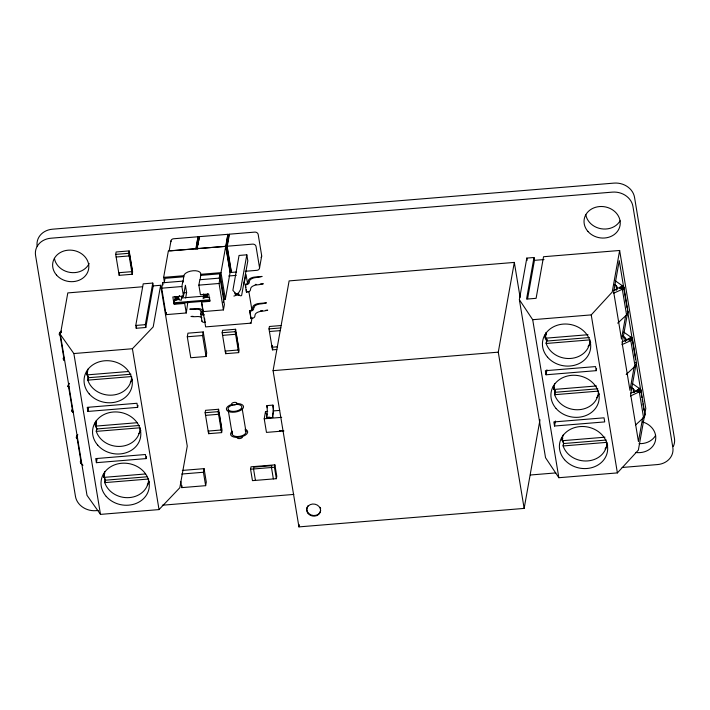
<?xml version="1.0" encoding="UTF-8"?>
<svg xmlns="http://www.w3.org/2000/svg" width="710" height="710" viewBox="0 0 710 710"><rect width="100%" height="100%" fill="white"/><g stroke="black" fill="none" stroke-linecap="round" stroke-linejoin="round"><path stroke-width="1.06" d="M174.367 300.543L177.846 299.079L181.174 300.348L182.257 295.892M233.874 296.07L235.196 295.688M128.546 371.49L86.939 374.898L87.694 370.558M137.03 422.725L95.424 426.142L96.169 421.793M104.654 473.037L103.9 477.377L145.514 473.969M545.892 334.854L546.212 332.919M87.65 370.709L86.939 374.898A22.418 19.365 10.1 0 1 87.889 369.147M96.134 421.953L95.424 426.142A22.418 19.365 10.1 0 1 96.374 420.391M104.618 473.188L103.9 477.377A22.418 19.365 10.1 0 1 104.858 471.626M546.194 332.99L545.298 338.226L588.004 334.721M554.146 387.376L553.782 389.47L596.489 385.965M562.622 438.611L562.267 440.706L604.973 437.2M223.233 299.283L225.363 299.105L230.43 270.528M153.227 285.899L152.765 283.068L143.207 283.849L135.77 325.455L136.231 328.277L145.79 327.496L153.227 285.899L160.637 285.287L187.262 446.128L179.825 487.734L159.031 509.585L100.492 514.386L87.002 495.349L60.368 334.508L67.805 292.911L142.568 286.769M87.365 372.493A22.418 19.365 10.1 0 0 88.235 377.738L87.809 380.143A22.418 19.365 10.1 0 0 112.482 395.106A22.418 19.365 10.1 0 0 131.607 376.548L87.809 380.143L88.386 377.267M115.703 254.384L116.129 251.979L129.149 250.914L132.619 271.868L132.193 274.273L119.173 275.338L115.703 254.384L128.723 253.319L129.149 250.914M137.988 405.357L137.625 407.362L87.925 411.436L88.643 407.433M119.173 275.338L119.457 273.74M95.85 423.737A22.418 19.365 10.1 0 0 96.72 428.973L96.285 431.378A22.418 19.365 10.1 0 0 120.966 446.35A22.418 19.365 10.1 0 0 140.083 427.784L96.285 431.378L96.871 428.512M146.464 456.592L146.109 458.598L96.409 462.68L97.128 458.669M104.441 476.738A22.418 19.365 10.1 0 0 105.204 480.217L104.769 482.622A22.418 19.365 10.1 0 0 129.442 497.586A22.418 19.365 10.1 0 0 148.567 479.028L104.769 482.622L105.355 479.747M136.231 328.277L136.613 326.147M145.79 327.496L145.328 324.665L152.765 283.068M160.637 285.287L153.2 326.893L132.406 348.734L73.858 353.544L60.368 334.508M187.839 302.194L186.268 312.977L166.078 314.636L161.702 288.189L162.67 282.775L182.86 281.124L183.038 282.172L183.828 275.711A8.609 4.145 -9.4 0 1 193.076 270.75A8.609 4.145 -9.4 0 1 200.797 274.317L220.987 272.658L227.883 234.309L199.208 236.661L197.06 248.686L225.736 246.334L230.067 272.533M164.516 282.66L163.637 277.37L168.368 250.914L225.736 246.334M169.166 250.967L170.959 240.947M164.232 282.651L165.004 278.32L184.005 276.758M166.078 314.636L166.468 312.471M210.009 300.756L174.172 303.694L174.58 299.593M174.545 301.59L174.926 299.487M186.268 312.977L184.689 303.418L174.056 304.297L172.841 296.957L183.473 296.088L181.893 286.529L182.86 281.124M183.473 296.088L185.408 285.269L186.623 292.6L185.656 298.014M170.968 241.64A3.026 2.618 10.1 0 1 173.524 238.773L198.019 236.758L195.862 248.784L171.376 250.799A3.026 2.618 10.1 0 0 170.613 250.949M196.146 249.228L198.019 236.758M197.345 249.13L197.708 247.053M198.081 244.977L198.454 242.9M198.827 240.823L199.199 238.746M187.298 336.78L187.937 333.176L203.229 331.925L206.699 352.879L206.06 356.482L190.768 357.742L187.298 336.78L202.59 335.528L203.229 331.925M198.862 285.136L199.829 279.731L220.02 278.071L224.395 304.519L223.428 309.924L203.237 311.583L201.658 302.025L209.903 301.351L208.687 294.02L200.442 294.694L198.862 285.136L219.053 283.485L220.02 278.071M200.193 279.696L200.797 274.317M203.77 294.126L203.131 298.546L205.323 296.824L206.521 296.727L209.849 297.996M201.072 311.761L200.752 313.563A3.639 1.748 -9.4 0 0 204.01 315.071L204.125 314.468A3.639 1.748 -9.4 0 1 202.039 312.959L202.377 311.06A6.062 2.92 -9.4 0 0 196.936 308.548L189.774 309.134A15.15 7.295 -9.4 0 0 195.516 309.258A6.062 2.92 -9.4 0 1 201.081 311.761M205.332 321.799L205.226 322.402A3.639 1.748 -9.4 0 1 201.968 320.893M182.346 470.428L204.072 468.653L206.29 482.063L205.643 485.667L181.751 487.628L182.071 485.826M219.186 278.134L219.967 273.811L200.965 275.365M231.203 270.785L230.005 270.883L226.011 246.778L227.883 234.309M236.616 271.992L231.265 272.436L226.925 246.237L229.082 234.211L254.766 232.108A3.026 2.618 10.1 0 1 258.183 234.477L261.653 255.431A3.026 2.618 10.1 0 1 261.085 257.357M231.025 269.738L227.209 246.681L229.064 236.297M223.224 302.487L223.996 298.156L219.967 273.811M230.005 270.883L230.377 268.806M205.128 412.732L205.554 410.327L218.582 409.253L222.052 430.216L221.618 432.621L208.598 433.686L205.128 412.732L218.148 411.658L218.582 409.253M231.265 272.436L231.62 270.43M222.159 332.741L222.585 330.336L235.614 329.262L239.084 350.216L238.649 352.621L225.629 353.695L222.159 332.741L235.179 331.668L235.614 329.262M208.598 433.686L208.882 432.079M205.643 485.667L203.424 472.256L204.072 468.653M225.629 353.695L225.913 352.089M246.814 254.81L247.817 260.863L241.64 295.431L240.912 295.866L239.279 295.351L238.32 293.159L236.022 293.896L232.88 290.355L239.048 255.449L246.814 254.81L240.637 289.378L238.808 292.538M245.278 284.914L245.385 284.32A3.639 1.748 -9.4 0 0 248.083 282.42L248.42 280.521A6.062 2.92 -9.4 0 1 254.934 277.024L262.105 276.43A15.15 7.295 -9.4 0 1 256.141 277.512A6.062 2.92 -9.4 0 0 249.503 281.018L249.183 282.82A3.639 1.748 -9.4 0 1 245.278 284.914L246.494 292.254A3.639 1.748 -9.4 0 0 250.399 290.15L250.728 288.358A6.062 2.92 -9.4 0 1 257.357 284.852A15.15 7.295 -9.4 0 0 263.312 283.769L260.242 284.018M246.494 292.254L246.255 289.556M265.638 310.341L267.688 310.172A15.15 7.295 -9.4 0 1 261.724 311.255A6.062 2.92 -9.4 0 0 255.094 314.761L254.775 316.562A3.639 1.748 -9.4 0 1 250.87 318.657L249.76 310.723A3.639 1.748 -9.4 0 0 252.449 308.823L252.795 306.924A6.062 2.92 -9.4 0 1 259.301 303.427L266.472 302.842A15.15 7.295 -9.4 0 1 260.508 303.924A6.062 2.92 -9.4 0 0 253.878 307.43M259.514 268.149L261.662 256.124M252.112 317.743L251.029 323.156L205.643 326.893L201.241 300.907M253.878 307.43L253.559 309.223A3.639 1.748 -9.4 0 1 249.654 311.326M276.802 349.498L272.462 349.852L268.992 328.89L269.418 326.485L281.355 325.508M272.347 345.424L272.028 347.234L277.45 346.782M250.568 469.221L250.994 466.816L274.885 464.855L276.785 476.277L276.35 478.682L252.458 480.643L250.568 469.221L274.459 467.26L274.885 464.855M272.462 349.852L272.746 348.246M283.938 430.97L266.472 432.399L264.218 418.776L265.505 411.56L267.697 411.383M539.999 419.734L524.149 508.404L298.937 526.891L273.075 370.655L289.121 280.903L514.324 262.416L520.11 297.375M267.253 413.948L266.898 415.953A3.026 0.444 85.3 0 0 266.827 417.382L266.72 417.977L272.693 417.489L272.8 416.885A3.026 0.444 85.3 0 1 272.871 415.465L273.412 412.457A4.242 0.63 85.3 0 0 273.181 406.688L272.915 405.117L266.942 405.605A3.639 0.532 85.3 0 0 267.093 407.948A4.242 0.63 85.3 0 1 267.155 412.501L266.703 415.03A3.026 0.444 85.3 0 0 266.72 417.977M298.937 526.891L299.327 524.726M524.149 508.404L498.278 352.169L514.324 262.416M533.982 257.508L526.545 299.114L536.103 298.324L543.541 256.727L619.644 250.479L645.798 408.49L638.361 450.096L617.389 472.904L558.85 477.715L545.537 457.719L519.374 299.7L526.811 258.094L533.982 257.508L534.452 260.339L527.583 298.741M545.591 336.629L545.298 338.226A22.418 19.365 10.1 0 1 546.256 332.475M596.586 368.667L596.231 370.664L546.052 374.782L546.948 369.777M554.217 387.065L553.782 389.47A22.418 19.365 10.1 0 1 554.741 383.719M554.537 426.027L553.853 421.935L604.033 417.817L604.716 421.909L554.537 426.027L555.433 421.012M562.693 438.301L562.267 440.706A22.418 19.365 10.1 0 1 563.225 434.955M563.092 441.815A22.418 19.365 10.1 0 0 563.562 443.546L563.136 445.951A22.418 19.365 10.1 0 0 587.809 460.914A22.418 19.365 10.1 0 0 606.935 442.357L563.136 445.951L563.713 443.075M619.644 250.479L612.206 292.076L591.235 314.894L532.695 319.695L519.374 299.7M625.723 315.382L621.481 339.096L613.671 291.943L619.262 260.685L627.063 307.838M634.199 366.617L629.965 390.34L622.155 343.178L627.746 311.921L635.548 359.074M642.683 417.862L638.441 441.576L630.64 394.423L636.231 363.165L641.192 393.171M546.948 339.637L546.167 343.471A22.418 19.365 10.1 0 0 570.29 358.479A22.418 19.365 10.1 0 0 589.948 340.853M555.424 390.882L554.652 394.707A22.418 19.365 10.1 0 0 579.324 409.679A22.418 19.365 10.1 0 0 598.45 391.112L554.652 394.707L555.451 390.633M546.966 339.398L546.167 343.471L589.966 339.877M617.673 323.148L626.575 314.956L627.622 313.119A6.079 2.219 -14.9 0 0 628.022 312.258A6.079 3.479 -17.6 0 0 627.693 311.166L627.152 311.184M626.167 374.489L635.077 366.307L636.125 364.461A6.079 2.219 -14.9 0 0 636.524 363.609A6.079 3.479 -17.6 0 0 636.196 362.508L635.645 362.535M635.477 425.086L643.571 417.649L644.618 415.803A6.079 2.219 -14.9 0 0 645.017 414.951A6.079 3.479 -17.6 0 0 644.698 413.85L644.698 413.85M61.282 331.046L59.968 332.804A6.079 2.121 -13.9 0 0 59.303 333.62A6.079 3.372 -18.2 0 0 59.338 334.8L60.368 334.65M69.332 383.347L68.559 384.678A6.079 2.121 -13.9 0 0 67.885 385.495A6.079 3.372 -18.2 0 0 67.92 386.666L68.959 386.515M77.834 434.689L77.053 436.02A6.079 2.121 -13.9 0 0 76.387 436.836A6.079 3.372 -18.2 0 0 76.423 438.017L77.567 438.54M76.352 437.591L77.452 437.866M627.4 314.024L627.622 313.119M635.903 365.366L636.125 364.461M644.405 416.717L644.618 415.803M625.35 341.004L625.856 338.501L622.732 335.839M633.844 392.346L634.358 389.843L631.226 387.19M179.559 295.564L177.669 298.031L176.479 298.129L174.624 296.558M203.3 294.206L205.154 295.777L206.344 295.68L207.808 293.833M243.814 284.24L246.05 274.557L247.479 283.21M61.486 332.156L59.968 332.804L60.288 331.934M68.488 384.261L68.87 383.799M76.991 435.612L77.372 435.141M616.031 290.39C618.987 288.65 616.75 285.242 614.23 284.497M623.238 288.863L613.449 293.301M631.74 340.205L621.951 344.643M630.453 395.994L640.562 391.272L639.257 392.444L636.497 390.633L630.56 393.251M626.362 314.53L627.693 313.545M634.864 365.881L636.196 364.887M643.366 417.223L644.689 416.229M613.555 290.567L622.271 285.988L623.637 286.654L615.215 280.752M625.403 341.12L630.773 337.339L632.14 337.995L623.717 332.102M633.897 392.461L639.266 388.681L640.633 389.346L632.211 383.444M59.897 332.395L61.379 331.499M623.558 288.588L622.146 289.068L619.502 287.94L622.377 286.645L623.708 287.062A6.079 2.299 -2.1 0 1 623.975 287.807A6.079 3.568 -3 0 1 623.628 289.014M622.058 341.909L630.879 337.987L632.202 338.413A6.079 2.299 -2.1 0 1 632.477 339.149A6.079 3.568 -3 0 1 632.131 340.356M640.562 391.272L639.151 391.76L636.497 390.633L639.382 389.328L640.704 389.755A6.079 2.299 -2.1 0 1 640.97 390.491A6.079 3.568 -3 0 1 640.633 391.707L640.234 391.556M632.06 339.93L630.649 340.418L627.995 339.291L632.477 339.149M175.814 297.641L178.671 296.824M204.489 295.289L207.347 294.472M175.698 300.161L178.521 299.514M204.365 297.81L207.196 297.162M198.188 237.806L199.386 237.708L199.208 236.661M228.061 235.356L229.25 235.258L229.082 234.211M226.925 246.237L252.618 244.125A3.026 2.618 10.1 0 1 256.035 246.503L259.505 267.457A3.026 2.618 10.1 0 1 256.949 270.324L245.181 271.291M226.011 246.778L227.209 246.681M116.138 257.002L129.158 255.937L129.477 254.136L132.078 269.853L131.758 271.655L118.739 272.72M163.637 277.37L183.828 275.711M228.664 275.986L236.27 275.365M161.702 288.189L181.893 286.529M534.452 260.339L544.002 259.558M183.437 292.866L186.623 292.6M174.766 298.537L179.115 298.182M181.281 298.005L207.347 295.866M239.279 295.351L237.948 294.561L235.667 295.236L234.735 292.875M174.021 302.753L209.849 299.806M193.031 316.305L190.981 316.474A15.15 7.295 -9.4 0 0 196.732 316.589A6.062 2.92 -9.4 0 1 201.88 317.787M260.517 310.767L262.567 310.598M135.77 325.455L145.328 324.665M268.992 328.89L280.929 327.913M222.594 335.36L235.614 334.286L235.933 332.484L238.542 348.202L238.214 350.003L225.194 351.077M269.427 331.517L280.272 330.62M88.235 377.738L130.942 374.232M589.3 337.561L546.602 341.066A22.418 19.365 10.1 0 1 545.839 337.587M273.075 370.655L498.278 352.169M205.563 415.35L218.582 414.276L218.902 412.474L221.511 428.192L221.183 429.994L208.163 431.068M273.155 410.939L279.704 410.398M96.72 428.973L139.426 425.467M597.784 388.796L555.078 392.302A22.418 19.365 10.1 0 1 554.324 388.823M267.821 417.294L269.809 417.134M264.218 418.776L281.684 417.347M281.417 430.579L279.429 430.748A3.026 0.444 85.3 0 0 279.935 430.943M105.204 480.217L146.81 476.8M181.707 474.04L203.424 472.256M563.562 443.546L606.269 440.04M98.193 510.481L95.983 510.659A18.185 15.7 10.1 0 1 75.464 496.414L35.562 255.405A18.185 15.7 10.1 0 1 50.88 238.214L612.402 192.126A18.185 15.7 10.1 0 1 632.929 206.37L672.823 447.38A18.185 15.7 10.1 0 1 657.504 464.571L622.137 467.473M162.306 505.218L293.842 494.417M530.388 474.999L555.815 472.913M619.502 287.94L623.975 287.807M636.497 390.633L640.97 390.491M251.029 323.156L250.231 322.97M238.622 294.996L236.155 294.703L236.022 293.896M235.356 293.408L237.814 293.745L237.948 294.561M64.468 359.429L63.323 358.905A6.079 2.414 -1.4 0 1 63.35 358.08A6.079 3.656 -4.1 0 1 63.483 357.68M73.059 411.303L71.914 410.77A6.079 2.414 -1.4 0 1 71.932 409.945A6.079 3.656 -4.1 0 1 72.065 409.546M627.995 339.291L629.841 340.489M59.427 334.614L60.022 334.996L64.255 360.582L63.323 358.905L63.589 359.775M68.018 386.48L68.604 386.861L72.846 412.457L71.914 410.77L72.18 411.64M76.511 437.821L77.106 438.203L81.339 463.799L82.981 465.281M81.339 463.799L80.416 462.112A6.079 2.414 -1.4 0 1 80.434 461.296A6.079 3.656 -4.1 0 1 80.567 460.888M623.336 286.245L623.708 287.062M631.838 337.587L632.202 338.413M640.34 388.929L640.704 389.755M206.85 295.094L207.852 297.525M178.174 297.446L179.177 299.877M203.859 294.757L204.835 297.357M175.192 297.108L176.16 299.709M80.416 462.112L80.683 462.982M623.957 287.55L627.986 311.876M632.459 338.892L636.479 363.218M640.952 390.243L644.982 414.56M641.547 395.31L641.902 397.458M642.257 399.597L642.612 401.745M642.967 403.883L643.322 406.031M643.677 408.17L644.032 410.318M622.492 285.518L622.839 287.639M639.488 388.201L639.843 390.331M622.271 285.988L622.377 286.645M630.773 337.339L630.879 337.987M639.266 388.681L639.382 389.328M622.342 289.369L626.575 314.956M630.835 340.711L635.077 366.307M639.337 392.053L643.571 417.649M639.151 391.76L639.257 392.444M616.049 285.686L616.573 288.89M624.543 337.028L625.253 341.297M633.045 388.379L633.755 392.639M591.235 314.894L617.389 472.904M596.231 370.664L595.557 366.582L545.378 370.7L546.052 374.782M526.811 258.094L527.175 260.277M532.695 319.695L558.85 477.715M248.917 291.872L251.961 310.261M266.942 405.605L267.208 407.176A4.242 0.63 85.3 0 1 267.297 407.78M245.385 284.32L245.908 287.461M249.76 310.723L250.976 318.053M265.505 411.56L265.859 413.664M274.459 467.26L276.35 478.682M273.368 478.922L271.469 467.508L271.797 465.698L253.878 467.171L253.55 468.973L255.44 480.395M235.179 331.668L238.649 352.621M220.987 272.658L225.363 299.105M242.208 408.853L246.006 431.813M219.053 283.485L223.428 309.924M228.247 410.229L232.232 434.28M206.344 295.68L206.521 296.727M205.154 295.777L205.323 296.824M204.533 318.213L204.879 320.308M218.148 411.658L221.618 432.621M200.77 313.953L201.986 321.284M202.59 335.528L206.06 356.482M177.669 298.031L177.846 299.079M176.479 298.129L176.648 299.176M162.67 282.775L163.025 284.896M180.73 481.442L181.751 487.628M128.723 253.319L132.193 274.273M132.406 348.734L159.031 509.585M137.625 407.362L136.95 403.271L87.25 407.354L87.925 411.436M146.109 458.598L145.435 454.515L95.735 458.589L96.409 462.68M73.858 353.544L100.492 514.386M642.577 421.926A18.185 15.7 10.1 0 1 655.428 440.741A18.185 15.7 10.1 0 1 635.539 452.447M37.177 246.388A18.185 15.7 10.1 0 1 52.496 229.197L614.017 183.109A18.185 15.7 10.1 0 1 634.536 197.353L674.438 438.363A18.185 15.7 10.1 0 1 673.337 446.412M89.158 263.472A18.185 15.7 10.1 0 1 70.21 272.445A18.185 15.7 10.1 0 1 54.413 258.36M655.623 435.372A18.185 15.7 10.1 0 1 639.044 443.617M620.096 220.774A18.185 15.7 10.1 0 1 601.042 228.735A18.185 15.7 10.1 0 1 585.83 214.739M140.846 430.553A24.238 20.936 10.1 0 1 138.787 433.668M96.649 428.272A24.238 20.936 10.1 0 1 94.936 422.911M132.362 379.309A24.238 20.936 10.1 0 1 130.303 382.433M88.164 377.028A24.238 20.936 10.1 0 1 86.451 371.676M149.331 481.788A24.238 20.936 10.1 0 1 147.272 484.912M105.124 479.507A24.238 20.936 10.1 0 1 103.42 474.156M599.213 393.881A24.238 20.936 10.1 0 1 596.542 397.715M555.007 391.601A24.238 20.936 10.1 0 1 553.294 386.24M607.698 445.117A24.238 20.936 10.1 0 1 605.026 448.951M563.491 442.836A24.238 20.936 10.1 0 1 561.779 437.484M590.729 342.637A24.238 20.936 10.1 0 1 588.058 346.471M546.531 340.356A24.238 20.936 10.1 0 1 544.818 335.005M320.645 510.49A6.993 6.044 10.1 0 1 311.149 514.998A6.993 6.044 10.1 0 1 308.149 505.6M320.13 507.366A6.993 6.044 10.1 0 1 320.627 508.91M247.293 291.437A3.639 1.748 -9.4 0 1 246.601 291.65M255.209 284.47A6.062 2.92 -9.4 0 1 256.15 284.355M272.915 405.117A3.639 0.532 85.3 0 0 273.066 407.451A4.242 0.63 85.3 0 1 273.128 412.013L272.675 414.542A3.026 0.444 85.3 0 0 272.693 417.489M242.261 436.375A2.725 1.313 -9.4 0 1 239.918 438.549A2.725 1.313 -9.4 0 1 237.273 437.103M245.048 429.248A8.662 4.171 -9.4 0 1 245.465 435.088A8.662 4.171 -9.4 0 1 233.51 436.943A8.662 4.171 -9.4 0 1 232.489 431.21M234.22 404.602A7.002 3.372 -9.4 0 1 241.453 408.25A7.002 3.372 -9.4 0 1 229.942 410.886A7.002 3.372 -9.4 0 1 232.889 404.904M245.198 430.65A7.002 3.372 -9.4 0 1 239.856 436.339A7.002 3.372 -9.4 0 1 232.472 432.923M236.359 403.564A8.662 4.171 -9.4 0 1 242.527 408.924A8.662 4.171 -9.4 0 1 228.727 411.587A8.662 4.171 -9.4 0 1 231.345 404.531M587.916 231.416A18.185 15.7 10.1 0 0 618.96 228.868A18.185 15.7 10.1 0 0 599.533 206.566A18.185 15.7 10.1 0 0 587.916 231.416M56.507 275.036A18.185 15.7 10.1 0 0 87.543 272.489A18.185 15.7 10.1 0 0 68.124 250.186A18.185 15.7 10.1 0 0 56.507 275.036M97.723 445.152A24.238 20.936 10.1 0 0 139.107 441.753A24.238 20.936 10.1 0 0 113.209 412.022A24.238 20.936 10.1 0 0 97.723 445.152M89.238 393.917A24.238 20.936 10.1 0 0 130.622 390.518A24.238 20.936 10.1 0 0 104.725 360.778A24.238 20.936 10.1 0 0 89.238 393.917M106.207 496.397A24.238 20.936 10.1 0 0 147.591 492.997A24.238 20.936 10.1 0 0 121.694 463.257A24.238 20.936 10.1 0 0 106.207 496.397M556.081 408.481A24.238 20.936 10.1 0 0 597.474 405.082A24.238 20.936 10.1 0 0 571.577 375.35A24.238 20.936 10.1 0 0 556.081 408.481M564.565 459.716A24.238 20.936 10.1 0 0 605.949 456.326A24.238 20.936 10.1 0 0 580.052 426.586A24.238 20.936 10.1 0 0 564.565 459.716M547.605 357.236A24.238 20.936 10.1 0 0 588.989 353.846A24.238 20.936 10.1 0 0 563.092 324.106A24.238 20.936 10.1 0 0 547.605 357.236M308.149 513.587A6.993 6.044 10.1 0 0 320.095 512.611A6.993 6.044 10.1 0 0 312.622 504.029A6.993 6.044 10.1 0 0 308.149 513.587M232.702 404.993A2.725 1.313 -9.4 0 0 236.954 403.484A2.725 1.313 -9.4 0 0 233.129 402.65A2.725 1.313 -9.4 0 0 232.702 404.993"/></g></svg>
